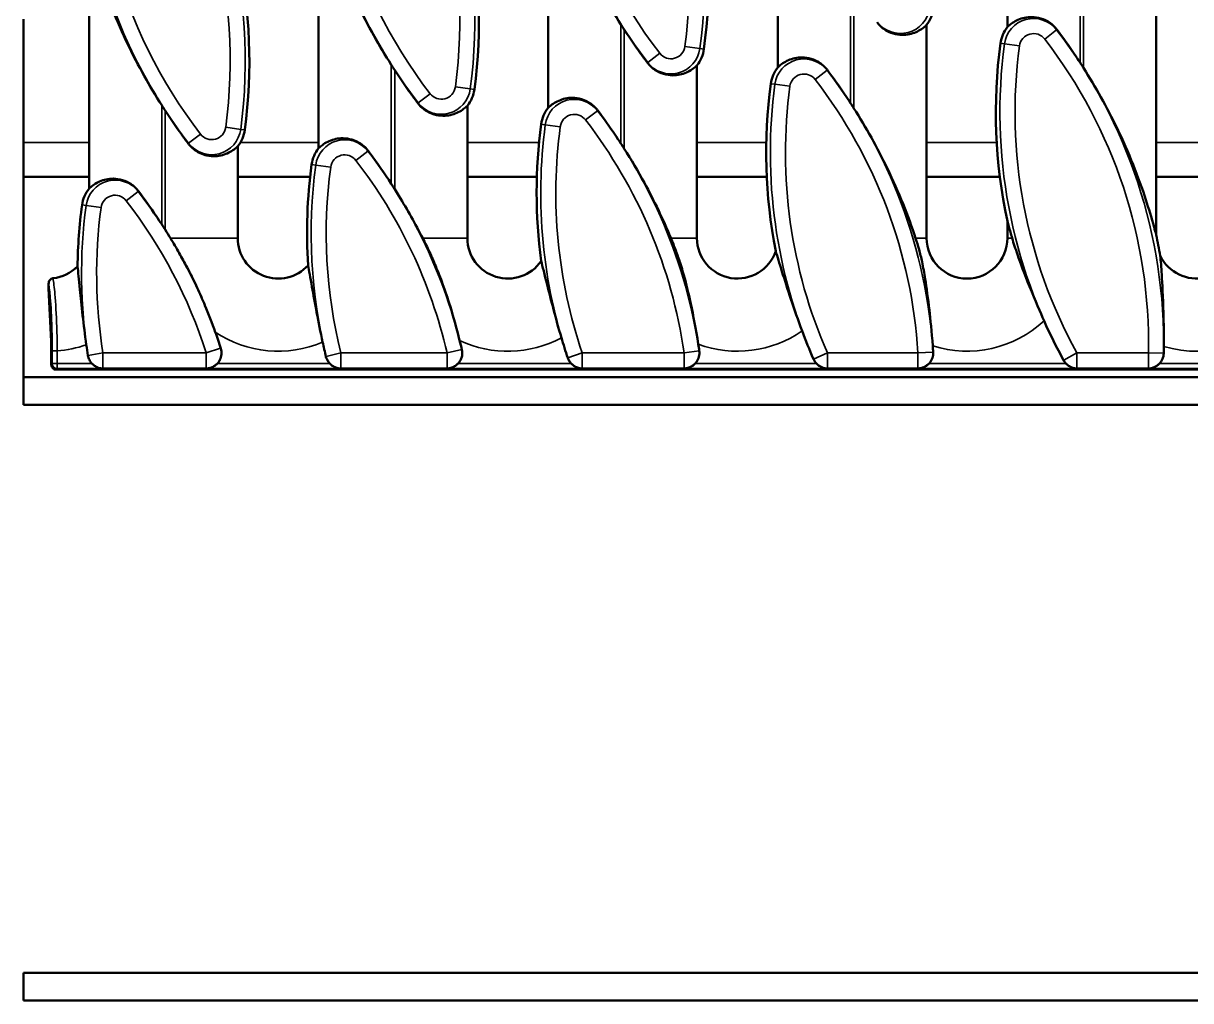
# Model space of a CAD drawing. Header units: millimetres. Extents: x 0 to 1485, y 0 to 1050.
# Drawn here: x 389.9 to 505.5, y 383 to 479.7 of the extents above; entities that cross this region are included whole.
import ezdxf

# ---------------------------------------------------------------- set-up
doc = ezdxf.new("R2010")
doc.units = ezdxf.units.MM
doc.header["$LTSCALE"] = 2.5
doc.layers.add('Sichtbar (ISO)', color=7, linetype='Continuous', lineweight=50)
doc.layers.add('Sichtbar schmal (ISO)', color=7, linetype='Continuous', lineweight=35)

msp = doc.modelspace()

# ---------------------------------------------------------------- linework, layer by layer
at = {"layer": 'Sichtbar (ISO)'}
for p, q in [((487.314, 479.355), (487.314, 504.139)), ((464.587, 475.355), (464.587, 500.139)), ((441.86, 471.355), (441.86, 496.139)), ((419.132, 467.355), (419.132, 492.139)), ((396.405, 463.355), (396.405, 488.139)), ((502.041, 483.554), (502.041, 458.771)), ((389.905, 467.918), (389.905, 480.138)), ((479.314, 479.554), (479.314, 458.455)), ((456.587, 475.554), (456.587, 458.455)), ((433.86, 471.554), (433.86, 458.455)), ((389.905, 464.519), (389.905, 467.918)), ((411.132, 467.554), (411.132, 458.455)), ((396.405, 464.519), (389.905, 464.519)), ((389.905, 444.705), (389.905, 464.519)), ((418.295, 464.519), (411.132, 464.519)), ((440.74, 464.519), (433.86, 464.519)), ((463.498, 464.519), (456.587, 464.519)), ((486.569, 464.519), (479.314, 464.519)), ((509.961, 464.519), (502.041, 464.519)), ((487.314, 458.455), (487.314, 460.139)), ((392.405, 453.944), (392.405, 453.455)), ((392.405, 453.455), (392.667, 448.259)), ((392.667, 448.259), (392.667, 445.953)), ((393.166, 445.455), (891.644, 445.455)), ((1394.905, 444.705), (389.905, 444.705)), ((389.905, 441.955), (389.905, 444.705)), ((389.905, 441.955), (1394.905, 441.955)), ((389.905, 382.985), (389.905, 385.735)), ((389.905, 385.735), (1394.905, 385.735)), ((389.905, 382.985), (1394.905, 382.985))]:
    msp.add_line(p, q, dxfattribs=at)
for centre, radius, start, end in [((406.456, 483.995), 51.275, 352.3504, 12.13108), ((383.729, 479.995), 51.275, 352.3504, 12.13108), ((361.002, 475.995), 51.275, 352.3504, 12.13108), ((476.732, 481.609), 3.3, 321.48132, 352.3504), ((491.99, 506.914), 50.882, 212.45081, 213.15705), ((489.896, 477.3), 3.3, 141.48132, 172.3504), ((537.444, 470.914), 51.275, 172.3504, 192.13108), ((454.005, 477.609), 3.3, 321.48132, 352.3504), ((469.263, 502.914), 50.882, 212.45081, 213.15705), ((467.169, 473.3), 3.3, 141.48132, 172.3504), ((451.911, 447.995), 50.882, 32.45081, 33.15705), ((431.278, 473.609), 3.3, 321.48132, 352.3504), ((514.717, 466.914), 51.275, 172.3504, 190.95201), ((446.535, 498.914), 50.882, 212.45081, 213.15705), ((429.184, 443.995), 50.882, 32.45081, 33.15705), ((444.441, 469.3), 3.3, 141.48132, 172.3504), ((408.55, 469.609), 3.3, 321.48132, 352.3504), ((491.99, 462.914), 51.275, 172.3504, 187.53433), ((421.714, 465.3), 3.3, 141.48132, 172.3504), ((406.456, 439.995), 50.882, 32.45081, 33.15705), ((469.263, 458.914), 51.275, 172.3504, 183.5312), ((398.987, 461.3), 3.3, 141.48132, 172.3504), ((383.729, 435.995), 50.882, 32.45081, 33.15705), ((446.535, 454.914), 51.275, 172.3504, 179.16797), ((361.002, 431.995), 50.882, 32.45081, 33.15705), ((451.911, 447.995), 51.275, 9.79087, 12.13108), ((415.132, 458.455), 4, 180, 317.56852), ((437.86, 458.455), 4, 180, 325.52962), ((460.587, 458.455), 4, 180, 341.30193), ((483.314, 458.455), 4, 180, 0), ((506.041, 458.455), 4, 205.78225, 0), ((392.405, 458.455), 4, 276.22871, 315.65128), ((537.444, 470.914), 50.882, 203.94584, 208.85459), ((361.002, 431.995), 50.882, 17.78458, 19.70838), ((383.729, 435.995), 50.882, 12.97035, 14.02459), ((491.99, 462.914), 50.882, 196.3419, 198.69944), ((514.717, 466.914), 50.882, 200.28477, 203.67799), ((446.535, 454.914), 50.882, 187.92097, 189.12676), ((469.263, 458.914), 50.882, 192.20043, 193.86361), ((406.456, 439.995), 50.882, 8.24779, 8.99767), ((429.184, 443.995), 50.882, 3.58115, 4.27317), ((451.911, 447.995), 50.882, 358.93825, 359.71573)]:
    msp.add_arc(centre, radius, start, end, dxfattribs=at)
for centre, major_axis, ratio, start_param, end_param in [((393.169, 445.957), (-0.356, -0.356), 0.9924325, 5.5015852, 6.517621), ((392.949, 445.736), (0.054, -0.651), 0.0982024, 5.0298719, 5.138022), ((392.751, 445.538), (0.651, -0.054), 0.0982024, 4.9719277, 5.4109419)]:
    msp.add_ellipse(centre, major_axis=major_axis, ratio=ratio, start_param=start_param, end_param=end_param, dxfattribs=at)
for points, knots in [([(449.053, 479.612), (447.873, 481.468), (446.732, 483.499), (444.574, 487.969), (443.61, 490.424), (442.604, 493.507), (442.323, 494.441), (441.998, 495.617), (441.928, 495.88), (441.86, 496.139)], [5.6103516, 5.6103516, 5.6103516, 5.6103516, 6.2568517, 6.2568517, 7.0090993, 7.0090993, 7.2966076, 7.2966076, 7.3803187, 7.3803187, 7.3803187, 7.3803187]), ([(426.326, 475.612), (425.146, 477.468), (424.004, 479.499), (421.847, 483.969), (420.883, 486.424), (419.876, 489.507), (419.596, 490.441), (419.271, 491.617), (419.2, 491.88), (419.132, 492.139)], [5.6103516, 5.6103516, 5.6103516, 5.6103516, 6.2568517, 6.2568517, 7.0090993, 7.0090993, 7.2966076, 7.2966076, 7.3803187, 7.3803187, 7.3803187, 7.3803187]), ([(403.599, 471.612), (402.419, 473.468), (401.277, 475.499), (399.119, 479.969), (398.156, 482.424), (397.149, 485.507), (396.868, 486.441), (396.544, 487.617), (396.473, 487.88), (396.405, 488.139)], [5.6103516, 5.6103516, 5.6103516, 5.6103516, 6.2568517, 6.2568517, 7.0090993, 7.0090993, 7.2966076, 7.2966076, 7.3803187, 7.3803187, 7.3803187, 7.3803187]), ([(479.314, 479.554), (479.202, 479.445), (479.078, 479.339), (478.621, 479.002), (478.238, 478.802), (477.344, 478.562), (476.835, 478.514), (475.939, 478.709), (475.604, 478.832), (474.983, 479.204), (474.697, 479.454), (474.452, 479.758), (474.43, 479.787), (474.408, 479.816)], [1.26254133, 1.26254133, 1.26254133, 1.26254133, 1.35158407, 1.35158407, 1.56210439, 1.56210439, 1.77262471, 1.77262471, 1.88114821, 1.88114821, 1.9896717, 1.9896717, 2.0005996, 2.0005996, 2.0005996, 2.0005996]), ([(487.314, 479.355), (487.427, 479.464), (487.551, 479.571), (488.007, 479.907), (488.39, 480.107), (489.285, 480.347), (489.794, 480.396), (490.689, 480.2), (491.024, 480.077), (491.645, 479.706), (491.931, 479.456), (492.176, 479.151), (492.198, 479.123), (492.22, 479.093)], [1.26254133, 1.26254133, 1.26254133, 1.26254133, 1.35158407, 1.35158407, 1.56210439, 1.56210439, 1.77262471, 1.77262471, 1.88114821, 1.88114821, 1.9896717, 1.9896717, 2.0005996, 2.0005996, 2.0005996, 2.0005996]), ([(451.681, 475.816), (451.451, 476.123), (451.227, 476.43), (450.462, 477.492), (449.92, 478.278), (449.393, 479.085)], [1.26948341, 1.26948341, 1.26948341, 1.26948341, 1.38189288, 1.38189288, 1.66495593, 1.66495593, 1.66495593, 1.66495593]), ([(492.22, 479.093), (492.818, 478.294), (493.397, 477.478), (494.124, 476.407), (494.316, 476.118), (494.508, 475.824)], [1.27448474, 1.27448474, 1.27448474, 1.27448474, 1.56019182, 1.56019182, 1.66317732, 1.66317732, 1.66317732, 1.66317732]), ([(464.587, 475.355), (464.699, 475.464), (464.823, 475.571), (465.28, 475.907), (465.663, 476.107), (466.557, 476.347), (467.066, 476.396), (467.962, 476.2), (468.297, 476.077), (468.918, 475.706), (469.204, 475.456), (469.449, 475.151), (469.471, 475.123), (469.493, 475.093)], [1.26254133, 1.26254133, 1.26254133, 1.26254133, 1.35158407, 1.35158407, 1.56210439, 1.56210439, 1.77262471, 1.77262471, 1.88114821, 1.88114821, 1.9896717, 1.9896717, 2.0005996, 2.0005996, 2.0005996, 2.0005996]), ([(428.953, 471.816), (428.724, 472.123), (428.499, 472.43), (427.734, 473.492), (427.193, 474.278), (426.666, 475.085)], [1.26948341, 1.26948341, 1.26948341, 1.26948341, 1.38189288, 1.38189288, 1.66495593, 1.66495593, 1.66495593, 1.66495593]), ([(456.587, 475.554), (456.474, 475.445), (456.35, 475.339), (455.894, 475.002), (455.511, 474.802), (454.616, 474.562), (454.107, 474.514), (453.211, 474.709), (452.877, 474.832), (452.256, 475.204), (451.97, 475.454), (451.725, 475.758), (451.702, 475.787), (451.681, 475.816)], [1.26254133, 1.26254133, 1.26254133, 1.26254133, 1.35158407, 1.35158407, 1.56210439, 1.56210439, 1.77262471, 1.77262471, 1.88114821, 1.88114821, 1.9896717, 1.9896717, 2.0005996, 2.0005996, 2.0005996, 2.0005996]), ([(469.493, 475.093), (470.09, 474.294), (470.67, 473.478), (471.396, 472.407), (471.589, 472.118), (471.781, 471.824)], [1.27448474, 1.27448474, 1.27448474, 1.27448474, 1.56019182, 1.56019182, 1.66317732, 1.66317732, 1.66317732, 1.66317732]), ([(494.848, 475.297), (496.028, 473.442), (497.169, 471.411), (499.327, 466.941), (500.291, 464.486), (501.297, 461.402), (501.578, 460.469), (501.902, 459.292), (501.973, 459.029), (502.041, 458.771)], [5.6103516, 5.6103516, 5.6103516, 5.6103516, 6.2568517, 6.2568517, 7.0090993, 7.0090993, 7.2966076, 7.2966076, 7.3803187, 7.3803187, 7.3803187, 7.3803187]), ([(433.86, 471.554), (433.747, 471.445), (433.623, 471.339), (433.167, 471.002), (432.783, 470.802), (431.889, 470.562), (431.38, 470.514), (430.484, 470.709), (430.15, 470.832), (429.528, 471.204), (429.242, 471.454), (428.997, 471.758), (428.975, 471.787), (428.953, 471.816)], [1.26254133, 1.26254133, 1.26254133, 1.26254133, 1.35158407, 1.35158407, 1.56210439, 1.56210439, 1.77262471, 1.77262471, 1.88114821, 1.88114821, 1.9896717, 1.9896717, 2.0005996, 2.0005996, 2.0005996, 2.0005996]), ([(441.86, 471.355), (441.972, 471.464), (442.096, 471.571), (442.553, 471.907), (442.936, 472.107), (443.83, 472.347), (444.339, 472.396), (445.235, 472.2), (445.569, 472.077), (446.191, 471.706), (446.477, 471.456), (446.722, 471.151), (446.744, 471.123), (446.766, 471.093)], [1.26254133, 1.26254133, 1.26254133, 1.26254133, 1.35158407, 1.35158407, 1.56210439, 1.56210439, 1.77262471, 1.77262471, 1.88114821, 1.88114821, 1.9896717, 1.9896717, 2.0005996, 2.0005996, 2.0005996, 2.0005996]), ([(406.226, 467.816), (405.997, 468.123), (405.772, 468.43), (405.007, 469.492), (404.466, 470.278), (403.939, 471.085)], [1.26948341, 1.26948341, 1.26948341, 1.26948341, 1.38189288, 1.38189288, 1.66495593, 1.66495593, 1.66495593, 1.66495593]), ([(446.766, 471.093), (447.363, 470.294), (447.943, 469.478), (448.669, 468.407), (448.862, 468.118), (449.053, 467.824)], [1.27448474, 1.27448474, 1.27448474, 1.27448474, 1.56019182, 1.56019182, 1.66317732, 1.66317732, 1.66317732, 1.66317732]), ([(472.12, 471.297), (473.3, 469.442), (474.442, 467.411), (476.565, 463.012), (477.506, 460.632), (478.226, 458.455)], [5.6103516, 5.6103516, 5.6103516, 5.6103516, 6.2568517, 6.2568517, 6.9867003, 6.9867003, 6.9867003, 6.9867003]), ([(419.132, 467.355), (419.245, 467.464), (419.369, 467.571), (419.825, 467.907), (420.208, 468.107), (421.103, 468.347), (421.612, 468.396), (422.508, 468.2), (422.842, 468.077), (423.463, 467.706), (423.75, 467.456), (423.995, 467.151), (424.017, 467.123), (424.038, 467.093)], [1.26254133, 1.26254133, 1.26254133, 1.26254133, 1.35158407, 1.35158407, 1.56210439, 1.56210439, 1.77262471, 1.77262471, 1.88114821, 1.88114821, 1.9896717, 1.9896717, 2.0005996, 2.0005996, 2.0005996, 2.0005996]), ([(407.405, 466.863), (407.306, 466.909), (407.208, 466.961), (406.801, 467.204), (406.515, 467.454), (406.27, 467.758), (406.248, 467.787), (406.226, 467.816)], [1.84761975, 1.84761975, 1.84761975, 1.84761975, 1.88114821, 1.88114821, 1.9896717, 1.9896717, 2.0005996, 2.0005996, 2.0005996, 2.0005996]), ([(411.132, 467.554), (411.02, 467.445), (410.896, 467.339), (410.439, 467.002), (410.056, 466.802), (409.162, 466.562), (408.653, 466.514), (407.851, 466.689), (407.626, 466.761), (407.405, 466.863)], [1.26254133, 1.26254133, 1.26254133, 1.26254133, 1.35158407, 1.35158407, 1.56210439, 1.56210439, 1.77262471, 1.77262471, 1.84761975, 1.84761975, 1.84761975, 1.84761975]), ([(424.038, 467.093), (424.104, 467.005), (424.169, 466.918), (424.943, 465.872), (425.646, 464.866), (426.326, 463.824)], [4.70509338, 4.70509338, 4.70509338, 4.70509338, 4.73806998, 4.73806998, 5.10043249, 5.10043249, 5.10043249, 5.10043249]), ([(449.393, 467.297), (450.085, 466.208), (450.751, 465.085), (452.349, 462.163), (453.226, 460.333), (453.993, 458.495), (454.001, 458.475), (454.009, 458.455)], [5.60277031, 5.60277031, 5.60277031, 5.60277031, 5.98489791, 5.98489791, 6.57787842, 6.57787842, 6.58442363, 6.58442363, 6.58442363, 6.58442363]), ([(396.405, 463.355), (396.517, 463.464), (396.641, 463.571), (397.098, 463.907), (397.481, 464.107), (398.375, 464.347), (398.885, 464.396), (399.78, 464.2), (400.115, 464.077), (400.736, 463.706), (401.022, 463.456), (401.267, 463.151), (401.289, 463.123), (401.311, 463.093)], [1.26254133, 1.26254133, 1.26254133, 1.26254133, 1.35158407, 1.35158407, 1.56210439, 1.56210439, 1.77262471, 1.77262471, 1.88114821, 1.88114821, 1.9896717, 1.9896717, 2.0005996, 2.0005996, 2.0005996, 2.0005996]), ([(401.311, 463.093), (401.894, 462.313), (402.476, 461.497), (403.232, 460.381), (403.416, 460.104), (403.599, 459.824)], [4.25376971, 4.25376971, 4.25376971, 4.25376971, 4.54674081, 4.54674081, 4.64220292, 4.64220292, 4.64220292, 4.64220292]), ([(426.666, 463.297), (426.806, 463.077), (426.945, 462.854), (427.916, 461.283), (428.707, 459.881), (429.434, 458.455)], [5.03864005, 5.03864005, 5.03864005, 5.03864005, 5.11437863, 5.11437863, 5.57081052, 5.57081052, 5.57081052, 5.57081052]), ([(487.781, 458.455), (487.665, 458.853), (487.555, 459.243), (487.407, 459.789), (487.36, 459.963), (487.314, 460.139)], [1.05515102, 1.05515102, 1.05515102, 1.05515102, 1.18615194, 1.18615194, 1.24442561, 1.24442561, 1.24442561, 1.24442561]), ([(404.465, 458.455), (404.765, 457.964), (405.058, 457.47), (405.609, 456.503), (405.87, 456.028), (406.439, 454.946), (406.728, 454.368), (407.15, 453.471), (407.279, 453.189), (407.405, 452.907)], [-1.03047808, -1.03047808, -1.03047808, -1.03047808, -0.85840014, -0.85840014, -0.69711558, -0.69711558, -0.49800395, -0.49800395, -0.40561685, -0.40561685, -0.40561685, -0.40561685]), ([(429.434, 458.455), (429.666, 457.999), (429.893, 457.536), (430.326, 456.608), (430.527, 456.156), (430.972, 455.097), (431.194, 454.53), (431.675, 453.21), (431.916, 452.486), (432.498, 450.605), (432.802, 449.497), (433.094, 448.326)], [-1.0967353, -1.0967353, -1.0967353, -1.0967353, -0.939935, -0.939935, -0.7868994, -0.7868994, -0.5950796, -0.5950796, -0.3619917, -0.3619917, 0, 0, 0, 0]), ([(454.009, 458.455), (454.172, 458.062), (454.331, 457.662), (454.636, 456.843), (454.775, 456.443), (455.088, 455.475), (455.247, 454.932), (455.603, 453.601), (455.791, 452.808), (456.218, 450.811), (456.474, 449.456), (456.712, 447.953)], [-1.4881035, -1.4881035, -1.4881035, -1.4881035, -1.2813332, -1.2813332, -1.0763852, -1.0763852, -0.8051279, -0.8051279, -0.4564709, -0.4564709, 0, 0, 0, 0]), ([(478.226, 458.455), (478.352, 458.073), (478.463, 457.709), (478.678, 456.924), (478.775, 456.525), (478.978, 455.571), (479.078, 455.023), (479.317, 453.529), (479.455, 452.523), (479.695, 450.418), (479.819, 449.197), (479.924, 447.787)], [-2.0490869, -2.0490869, -2.0490869, -2.0490869, -1.7382254, -1.7382254, -1.3968069, -1.3968069, -0.9794545, -0.9794545, -0.4241433, -0.4241433, 0, 0, 0, 0]), ([(490.942, 450.263), (490.57, 451.101), (490.072, 452.252), (488.99, 454.957), (488.598, 456.013), (488.109, 457.404), (487.93, 457.943), (487.781, 458.455)], [-0.69202354, -0.69202354, -0.69202354, -0.69202354, -0.42083364, -0.42083364, -0.17431744, -0.17431744, 0, 0, 0, 0]), ([(466.991, 449.274), (466.593, 450.351), (466.22, 451.417), (465.55, 453.417), (465.261, 454.324), (464.744, 455.971), (464.54, 456.634), (464.376, 457.172)], [-0.80774557, -0.80774557, -0.80774557, -0.80774557, -0.53189105, -0.53189105, -0.26378547, -0.26378547, 0, 0, 0, 0]), ([(502.44, 456.715), (502.497, 456.196), (502.543, 455.596), (502.646, 453.917), (502.712, 452.666), (502.784, 449.997), (502.798, 448.88), (502.792, 447.743)], [-1.2720715, -1.2720715, -1.2720715, -1.2720715, -0.8535903, -0.8535903, -0.3411502, -0.3411502, 0, 0, 0, 0]), ([(396.139, 447.902), (396.001, 448.893), (395.879, 449.875), (395.669, 451.735), (395.582, 452.599), (395.408, 454.365), (395.333, 455.132), (395.265, 455.659)], [-0.77849719, -0.77849719, -0.77849719, -0.77849719, -0.5388845, -0.5388845, -0.30207853, -0.30207853, 0, 0, 0, 0]), ([(419.53, 448.161), (419.315, 449.156), (419.117, 450.143), (418.764, 452.008), (418.611, 452.873), (418.315, 454.55), (418.189, 455.262), (418.085, 455.756)], [-0.79741451, -0.79741451, -0.79741451, -0.79741451, -0.54464264, -0.54464264, -0.29485297, -0.29485297, 0, 0, 0, 0]), ([(443.164, 448.598), (442.887, 449.542), (442.627, 450.48), (442.153, 452.264), (441.942, 453.097), (441.498, 454.874), (441.304, 455.659), (441.157, 456.191)], [-0.76474381, -0.76474381, -0.76474381, -0.76474381, -0.53528099, -0.53528099, -0.30840486, -0.30840486, 0, 0, 0, 0]), ([(392.839, 454.478), (392.78, 454.472), (392.724, 454.454), (392.619, 454.397), (392.572, 454.358), (392.489, 454.259), (392.457, 454.199), (392.415, 454.074), (392.405, 454.009), (392.405, 453.944)], [0, 0, 0, 0, 0.017650578, 0.017650578, 0.035953563, 0.035953563, 0.056133255, 0.056133255, 0.07548478, 0.07548478, 0.07548478, 0.07548478]), ([(407.405, 452.907), (407.569, 452.539), (407.727, 452.171), (408.244, 450.931), (408.583, 450.049), (408.903, 449.154)], [-0.40561685, -0.40561685, -0.40561685, -0.40561685, -0.28496549, -0.28496549, 0, 0, 0, 0]), ([(409.452, 447.537), (409.512, 447.349), (409.535, 447.152), (409.504, 446.761), (409.45, 446.572), (409.296, 446.269), (409.21, 446.149), (409.11, 446.044)], [0, 0, 0, 0, 0.05908905, 0.05908905, 0.11749758, 0.11749758, 0.16137162, 0.16137162, 0.16137162, 0.16137162]), ([(433.313, 447.416), (433.357, 447.224), (433.363, 447.026), (433.299, 446.64), (433.23, 446.456), (433.072, 446.202), (433.008, 446.119), (432.936, 446.044)], [0, 0, 0, 0, 0.05896871, 0.05896871, 0.117341, 0.117341, 0.14875398, 0.14875398, 0.14875398, 0.14875398]), ([(456.812, 447.295), (456.84, 447.1), (456.83, 446.903), (456.735, 446.524), (456.651, 446.346), (456.497, 446.139), (456.456, 446.09), (456.412, 446.044)], [0, 0, 0, 0, 0.0588718, 0.0588718, 0.11721872, 0.11721872, 0.13637861, 0.13637861, 0.13637861, 0.13637861]), ([(479.966, 447.174), (479.978, 446.978), (479.952, 446.782), (479.826, 446.412), (479.729, 446.242), (479.585, 446.078), (479.569, 446.061), (479.553, 446.044)], [0, 0, 0, 0, 0.05879228, 0.05879228, 0.11712178, 0.11712178, 0.12417037, 0.12417037, 0.12417037, 0.12417037]), ([(396.696, 446.044), (396.595, 446.149), (396.511, 446.267), (396.372, 446.537), (396.323, 446.687), (396.298, 446.843)], [0.120701107, 0.120701107, 0.120701107, 0.120701107, 0.164220412, 0.164220412, 0.211558897, 0.211558897, 0.211558897, 0.211558897]), ([(396.696, 446.044), (396.768, 445.969), (396.851, 445.896), (397.06, 445.748), (397.186, 445.68), (397.459, 445.582), (397.597, 445.554), (397.736, 445.546), (397.737, 445.546), (397.739, 445.546)], [-0.13838882, -0.13838882, -0.13838882, -0.13838882, -0.09726147, -0.09726147, -0.04803204, -0.04803204, 0, 0, 0.0006113, 0.0006113, 0.0006113, 0.0006113]), ([(408.084, 445.546), (408.086, 445.546), (408.087, 445.546), (408.223, 445.554), (408.357, 445.582), (408.622, 445.679), (408.746, 445.747), (408.954, 445.894), (409.037, 445.968), (409.11, 446.044)], [-0.10537713, -0.10537713, -0.10537713, -0.10537713, -0.1049149, -0.1049149, -0.06869566, -0.06869566, -0.03153571, -0.03153571, -0.00003945, -0.00003945, -0.00003945, -0.00003945]), ([(420.237, 446.044), (420.151, 446.134), (420.076, 446.234), (419.947, 446.461), (419.896, 446.589), (419.863, 446.722)], [0.120677662, 0.120677662, 0.120677662, 0.120677662, 0.15798761, 0.15798761, 0.199119857, 0.199119857, 0.199119857, 0.199119857]), ([(420.237, 446.044), (420.309, 445.969), (420.391, 445.896), (420.601, 445.748), (420.728, 445.68), (421.001, 445.582), (421.14, 445.554), (421.279, 445.546), (421.281, 445.546), (421.283, 445.546)], [-0.13868123, -0.13868123, -0.13868123, -0.13868123, -0.09753034, -0.09753034, -0.04817146, -0.04817146, 0, 0, 0.00061299, 0.00061299, 0.00061299, 0.00061299]), ([(431.907, 445.546), (431.908, 445.546), (431.91, 445.546), (432.046, 445.554), (432.181, 445.582), (432.448, 445.679), (432.573, 445.747), (432.78, 445.895), (432.863, 445.969), (432.936, 446.044)], [-0.10536468, -0.10536468, -0.10536468, -0.10536468, -0.10490223, -0.10490223, -0.0686405, -0.0686405, -0.03144681, -0.03144681, -0.00003967, -0.00003967, -0.00003967, -0.00003967]), ([(444.132, 446.044), (444.061, 446.119), (443.997, 446.2), (443.881, 446.386), (443.831, 446.491), (443.794, 446.601)], [0.120658512, 0.120658512, 0.120658512, 0.120658512, 0.151638774, 0.151638774, 0.186443316, 0.186443316, 0.186443316, 0.186443316]), ([(444.132, 446.044), (444.204, 445.969), (444.287, 445.896), (444.497, 445.749), (444.624, 445.68), (444.898, 445.582), (445.037, 445.554), (445.177, 445.546), (445.179, 445.546), (445.181, 445.546)], [-0.13896503, -0.13896503, -0.13896503, -0.13896503, -0.09779056, -0.09779056, -0.04830467, -0.04830467, 0, 0, 0.00061454, 0.00061454, 0.00061454, 0.00061454]), ([(455.379, 445.546), (455.381, 445.546), (455.383, 445.546), (455.519, 445.554), (455.655, 445.582), (455.924, 445.68), (456.049, 445.747), (456.257, 445.895), (456.34, 445.969), (456.412, 446.044)], [-0.10535671, -0.10535671, -0.10535671, -0.10535671, -0.10489407, -0.10489407, -0.06859444, -0.06859444, -0.03136998, -0.03136998, -0.00003991, -0.00003991, -0.00003991, -0.00003991]), ([(468.41, 446.044), (468.482, 445.97), (468.565, 445.897), (468.775, 445.749), (468.903, 445.681), (469.178, 445.582), (469.317, 445.554), (469.458, 445.546), (469.46, 445.546), (469.461, 445.546)], [-0.13924341, -0.13924341, -0.13924341, -0.13924341, -0.09804477, -0.09804477, -0.04843493, -0.04843493, 0, 0, 0.00061607, 0.00061607, 0.00061607, 0.00061607]), ([(478.517, 445.546), (478.519, 445.546), (478.521, 445.546), (478.658, 445.554), (478.794, 445.582), (479.064, 445.68), (479.19, 445.748), (479.398, 445.895), (479.481, 445.969), (479.553, 446.044)], [-0.10535242, -0.10535242, -0.10535242, -0.10535242, -0.10488966, -0.10488966, -0.06855595, -0.06855595, -0.03130173, -0.03130173, -0.0000411, -0.0000411, -0.0000411, -0.0000411]), ([(493.112, 446.044), (493.183, 445.97), (493.266, 445.897), (493.483, 445.745), (493.619, 445.673), (493.896, 445.579), (494.028, 445.554), (494.162, 445.546), (494.163, 445.546), (494.165, 445.546)], [-0.13994986, -0.13994986, -0.13994986, -0.13994986, -0.09856553, -0.09856553, -0.04583584, -0.04583584, 0, 0, 0.00061759, 0.00061759, 0.00061759, 0.00061759]), ([(501.329, 445.546), (501.331, 445.546), (501.333, 445.546), (501.471, 445.554), (501.608, 445.582), (501.878, 445.68), (502.005, 445.748), (502.213, 445.896), (502.296, 445.969), (502.368, 446.044)], [-0.10535023, -0.10535023, -0.10535023, -0.10535023, -0.10488713, -0.10488713, -0.0685191, -0.0685191, -0.03124164, -0.03124164, -0.00004146, -0.00004146, -0.00004146, -0.00004146]), ([(502.784, 447.053), (502.78, 446.857), (502.739, 446.664), (502.59, 446.321), (502.491, 446.172), (502.368, 446.044)], [0, 0, 0, 0, 0.05872558, 0.05872558, 0.11205513, 0.11205513, 0.11205513, 0.11205513])]:
    msp.add_open_spline(points, degree=3, knots=knots, dxfattribs=at)
for points in [[(403.939, 459.297), (404.116, 459.019), (404.291, 458.738), (404.465, 458.455)], [(468.41, 446.044), (468.288, 446.171), (468.19, 446.319), (468.119, 446.48)], [(493.112, 446.044), (493.021, 446.138), (492.943, 446.244), (492.88, 446.359)]]:
    msp.add_open_spline(points, degree=3, dxfattribs=at)
at = {"layer": 'Sichtbar schmal (ISO)'}
for p, q in [((494.508, 475.824), (494.508, 487.612)), ((494.848, 487.085), (494.848, 475.297)), ((471.781, 471.824), (471.781, 483.612)), ((472.12, 483.085), (472.12, 471.297)), ((449.053, 467.824), (449.053, 479.612)), ((449.393, 479.085), (449.393, 467.297)), ((492.188, 479.069), (491.005, 478.156)), ((492.188, 479.069), (492.22, 479.093)), ((455.393, 477.423), (456.874, 477.224)), ((456.874, 477.224), (457.276, 477.17)), ((487.027, 477.686), (486.625, 477.74)), ((487.027, 477.686), (488.508, 477.487)), ((451.713, 475.841), (452.896, 476.754)), ((426.326, 463.824), (426.326, 475.612)), ((426.666, 475.085), (426.666, 463.297)), ((451.713, 475.841), (451.681, 475.816)), ((469.461, 475.069), (468.278, 474.156)), ((469.461, 475.069), (469.493, 475.093)), ((428.986, 471.841), (430.169, 472.754)), ((432.666, 473.423), (434.147, 473.224)), ((434.147, 473.224), (434.548, 473.17)), ((464.3, 473.686), (463.898, 473.74)), ((464.3, 473.686), (465.781, 473.487)), ((403.599, 459.824), (403.599, 471.612)), ((428.986, 471.841), (428.953, 471.816)), ((403.939, 471.085), (403.939, 459.297)), ((446.734, 471.069), (445.55, 470.156)), ((446.734, 471.069), (446.766, 471.093)), ((409.938, 469.423), (411.419, 469.224)), ((411.419, 469.224), (411.821, 469.17)), ((441.572, 469.686), (441.171, 469.74)), ((441.572, 469.686), (443.053, 469.487)), ((406.258, 467.841), (407.441, 468.754)), ((396.405, 467.918), (389.905, 467.918)), ((406.258, 467.841), (406.226, 467.816)), ((419.132, 467.918), (411.384, 467.918)), ((424.006, 467.069), (422.823, 466.156)), ((424.006, 467.069), (424.038, 467.093)), ((440.959, 467.918), (433.86, 467.918)), ((463.452, 467.918), (456.587, 467.918)), ((486.257, 467.918), (479.314, 467.918)), ((509.376, 467.918), (502.041, 467.918)), ((418.845, 465.686), (418.444, 465.74)), ((418.845, 465.686), (420.326, 465.487)), ((401.279, 463.069), (400.096, 462.156)), ((401.279, 463.069), (401.311, 463.093)), ((396.118, 461.686), (395.716, 461.74)), ((396.118, 461.686), (397.599, 461.487)), ((404.465, 458.455), (411.132, 458.455)), ((429.434, 458.455), (433.86, 458.455)), ((454.009, 458.455), (456.587, 458.455)), ((478.226, 458.455), (479.314, 458.455)), ((487.781, 458.455), (487.314, 458.455)), ((392.759, 447.293), (393.257, 447.293)), ((392.759, 447.293), (392.759, 446.044)), ((393.257, 446.044), (393.257, 447.293)), ((408.013, 447.092), (409.436, 447.549)), ((431.842, 447.092), (433.298, 447.428)), ((455.32, 447.092), (456.799, 447.306)), ((478.462, 447.092), (479.954, 447.185)), ((392.759, 446.044), (392.667, 445.953)), ((392.759, 446.044), (393.257, 446.044)), ((393.257, 446.044), (393.257, 445.546)), ((396.696, 446.044), (393.257, 446.044)), ((396.308, 446.855), (397.783, 447.092)), ((397.783, 447.092), (397.783, 445.597)), ((408.013, 447.092), (397.783, 447.092)), ((408.013, 445.597), (408.013, 447.092)), ((420.237, 446.044), (409.11, 446.044)), ((419.872, 446.734), (421.323, 447.092)), ((421.323, 447.092), (421.323, 445.597)), ((431.842, 447.092), (421.323, 447.092)), ((431.842, 445.597), (431.842, 447.092)), ((444.132, 446.044), (432.936, 446.044)), ((443.802, 446.613), (445.218, 447.092)), ((445.218, 447.092), (445.218, 445.597)), ((455.32, 447.092), (445.218, 447.092)), ((455.32, 445.597), (455.32, 447.092)), ((468.41, 446.044), (456.412, 446.044)), ((468.126, 446.492), (469.495, 447.092)), ((469.495, 447.092), (469.495, 445.597)), ((478.462, 447.092), (469.495, 447.092)), ((478.462, 445.597), (478.462, 447.092)), ((493.112, 446.044), (479.553, 446.044)), ((492.887, 446.371), (494.195, 447.092)), ((494.195, 447.092), (494.195, 445.597)), ((501.279, 447.092), (494.195, 447.092)), ((501.279, 445.597), (501.279, 447.092)), ((501.279, 447.092), (502.773, 447.064)), ((518.298, 446.044), (502.368, 446.044)), ((393.166, 445.455), (393.257, 445.546)), ((393.257, 445.546), (397.739, 445.546)), ((397.783, 445.597), (408.013, 445.597)), ((408.084, 445.546), (421.283, 445.546)), ((421.323, 445.597), (431.842, 445.597)), ((431.907, 445.546), (445.181, 445.546)), ((445.218, 445.597), (455.32, 445.597)), ((455.379, 445.546), (469.461, 445.546)), ((469.495, 445.597), (478.462, 445.597)), ((478.517, 445.546), (494.165, 445.546)), ((494.195, 445.597), (501.279, 445.597)), ((501.329, 445.546), (519.354, 445.546))]:
    msp.add_line(p, q, dxfattribs=at)
for centre, radius, start, end in [((406.456, 483.995), 50.87, 352.3504, 37.6496), ((491.99, 506.914), 50.87, 172.3504, 217.6496), ((491.99, 506.914), 49.376, 172.3504, 217.6496), ((406.456, 483.995), 49.376, 352.3504, 37.6496), ((383.729, 479.995), 50.87, 352.3504, 37.6496), ((469.263, 502.914), 50.87, 172.3504, 217.6496), ((383.729, 479.995), 49.376, 352.3504, 37.6496), ((469.263, 502.914), 49.376, 172.3504, 217.6496), ((361.002, 475.995), 49.376, 352.3504, 37.6496), ((361.002, 475.995), 50.87, 352.3504, 37.6496), ((446.535, 498.914), 50.87, 172.3504, 217.6496), ((446.535, 498.914), 49.376, 172.3504, 217.6496), ((476.732, 481.609), 2.895, 217.6496, 352.3504), ((489.896, 477.3), 2.895, 37.6496, 172.3504), ((489.896, 477.3), 1.401, 37.6496, 172.3504), ((451.911, 447.995), 50.87, 358.95127, 37.6496), ((454.005, 477.609), 2.895, 217.6496, 352.3504), ((454.005, 477.609), 1.401, 217.6496, 352.3504), ((537.444, 470.914), 50.87, 172.3504, 208.84675), ((537.444, 470.914), 49.376, 172.3504, 208.84675), ((451.911, 447.995), 49.376, 358.95127, 37.6496), ((467.169, 473.3), 2.895, 37.6496, 172.3504), ((429.184, 443.995), 50.87, 3.59528, 37.6496), ((467.169, 473.3), 1.401, 37.6496, 172.3504), ((429.184, 443.995), 49.376, 3.59528, 37.6496), ((431.278, 473.609), 2.895, 217.6496, 352.3504), ((431.278, 473.609), 1.401, 217.6496, 352.3504), ((514.717, 466.914), 50.87, 172.3504, 203.66932), ((514.717, 466.914), 49.376, 172.3504, 203.66932), ((444.441, 469.3), 2.895, 37.6496, 172.3504), ((444.441, 469.3), 1.401, 37.6496, 172.3504), ((406.456, 439.995), 50.87, 8.26313, 37.6496), ((408.55, 469.609), 2.895, 217.6496, 352.3504), ((408.55, 469.609), 1.401, 217.6496, 352.3504), ((491.99, 462.914), 50.87, 172.3504, 198.68992), ((491.99, 462.914), 49.376, 172.3504, 198.68992), ((406.456, 439.995), 49.376, 8.26313, 37.6496), ((421.714, 465.3), 2.895, 37.6496, 172.3504), ((383.729, 435.995), 50.87, 12.98702, 37.6496), ((469.263, 458.914), 50.87, 172.3504, 193.85322), ((421.714, 465.3), 1.401, 37.6496, 172.3504), ((383.729, 435.995), 49.376, 12.98702, 37.6496), ((469.263, 458.914), 49.376, 172.3504, 193.85322), ((398.987, 461.3), 2.895, 37.6496, 172.3504), ((398.987, 461.3), 1.401, 37.6496, 172.3504), ((361.002, 431.995), 50.87, 17.80277, 37.6496), ((446.535, 454.914), 50.87, 172.3504, 189.11545), ((446.535, 454.914), 49.376, 172.3504, 189.11545), ((361.002, 431.995), 49.376, 17.80277, 37.6496), ((506.041, 458.455), 11.194, 253.12532, 322.51437), ((483.314, 458.455), 11.194, 252.37058, 312.95792), ((415.132, 458.455), 11.194, 236.18618, 293.1343), ((437.86, 458.455), 11.194, 244.80388, 298.28544), ((460.587, 458.455), 11.194, 249.74752, 304.89911), ((392.405, 458.455), 11.194, 274.36453, 289.48694)]:
    msp.add_arc(centre, radius, start, end, dxfattribs=at)
for centre, major_axis, ratio, start_param, end_param in [((408.013, 447.092), (0.884, 1.212), 0.9891539, 3.7768324, 5.6479455), ((431.842, 447.092), (0.934, 1.174), 0.9902708, 3.8184262, 5.6063518), ((455.32, 447.092), (0.981, 1.134), 0.9911791, 3.8592682, 5.5655098), ((478.462, 447.092), (1.027, 1.093), 0.9919323, 3.8996593, 5.5251187), ((393.257, 446.044), (0.354, -0.354), 0.9924325, 3.9307889, 5.493989), ((397.783, 447.092), (1.142, -0.973), 0.9934573, 4.0097771, 5.4150009), ((421.323, 447.092), (1.181, -0.925), 0.993881, 4.0508604, 5.3739176), ((445.218, 447.092), (1.219, -0.874), 0.9942532, 4.0928184, 5.3319596), ((469.495, 447.092), (1.256, -0.821), 0.9945827, 4.1360294, 5.2887485), ((494.195, 447.092), (1.291, -0.763), 0.9948765, 4.180973, 5.2438049), ((501.279, 447.092), (1.07, 1.051), 0.992567, 3.9398721, 5.4849058)]:
    msp.add_ellipse(centre, major_axis=major_axis, ratio=ratio, start_param=start_param, end_param=end_param, dxfattribs=at)
for points, knots in [([(393.257, 447.293), (393.253, 448.094), (393.239, 448.895), (393.175, 450.885), (393.109, 452.015), (392.97, 453.561), (392.905, 454.089), (392.839, 454.478)], [-0.87263624, -0.87263624, -0.87263624, -0.87263624, -0.6472839, -0.6472839, -0.28672014, -0.28672014, -0.03325999, -0.03325999, -0.03325999, -0.03325999]), ([(392.405, 453.944), (392.465, 453.59), (392.521, 453.125), (392.643, 451.722), (392.699, 450.662), (392.749, 448.796), (392.759, 448.045), (392.759, 447.293)], [0.05287531, 0.05287531, 0.05287531, 0.05287531, 0.28672014, 0.28672014, 0.6472839, 0.6472839, 0.87263624, 0.87263624, 0.87263624, 0.87263624])]:
    msp.add_open_spline(points, degree=3, knots=knots, dxfattribs=at)
for points in [[(409.452, 447.537), (409.447, 447.541), (409.441, 447.545), (409.436, 447.549)], [(433.313, 447.416), (433.308, 447.42), (433.303, 447.424), (433.298, 447.428)], [(456.812, 447.295), (456.807, 447.299), (456.803, 447.303), (456.799, 447.306)], [(479.966, 447.174), (479.962, 447.178), (479.958, 447.181), (479.954, 447.185)], [(396.308, 446.855), (396.304, 446.851), (396.301, 446.847), (396.298, 446.843)], [(419.872, 446.734), (419.869, 446.73), (419.866, 446.726), (419.863, 446.722)], [(443.802, 446.613), (443.8, 446.609), (443.797, 446.605), (443.794, 446.601)], [(468.126, 446.492), (468.124, 446.488), (468.121, 446.484), (468.119, 446.48)], [(492.887, 446.371), (492.884, 446.367), (492.882, 446.363), (492.88, 446.359)], [(502.784, 447.053), (502.78, 447.056), (502.776, 447.06), (502.773, 447.064)], [(397.739, 445.546), (397.751, 445.559), (397.762, 445.573), (397.773, 445.586)], [(397.773, 445.586), (397.776, 445.59), (397.78, 445.594), (397.783, 445.597)], [(408.013, 445.597), (408.019, 445.594), (408.024, 445.59), (408.029, 445.586)], [(408.029, 445.586), (408.047, 445.573), (408.066, 445.559), (408.084, 445.546)], [(421.283, 445.546), (421.293, 445.559), (421.304, 445.573), (421.314, 445.586)], [(421.314, 445.586), (421.317, 445.59), (421.32, 445.594), (421.323, 445.597)], [(431.842, 445.597), (431.847, 445.594), (431.852, 445.59), (431.857, 445.586)], [(431.857, 445.586), (431.873, 445.573), (431.89, 445.559), (431.907, 445.546)], [(445.181, 445.546), (445.19, 445.559), (445.2, 445.573), (445.21, 445.586)], [(445.21, 445.586), (445.212, 445.59), (445.215, 445.594), (445.218, 445.597)], [(455.32, 445.597), (455.324, 445.594), (455.329, 445.59), (455.333, 445.586)], [(455.333, 445.586), (455.348, 445.573), (455.364, 445.559), (455.379, 445.546)], [(469.461, 445.546), (469.47, 445.559), (469.479, 445.573), (469.487, 445.586)], [(469.487, 445.586), (469.49, 445.59), (469.492, 445.594), (469.495, 445.597)], [(478.462, 445.597), (478.467, 445.594), (478.471, 445.59), (478.475, 445.586)], [(478.475, 445.586), (478.489, 445.573), (478.503, 445.559), (478.517, 445.546)], [(494.165, 445.546), (494.173, 445.559), (494.181, 445.573), (494.189, 445.586)], [(494.189, 445.586), (494.191, 445.59), (494.193, 445.594), (494.195, 445.597)], [(501.279, 445.597), (501.282, 445.594), (501.286, 445.59), (501.29, 445.586)], [(501.29, 445.586), (501.303, 445.573), (501.316, 445.559), (501.329, 445.546)]]:
    msp.add_open_spline(points, degree=3, dxfattribs=at)

doc.saveas('drawing.dxf')
